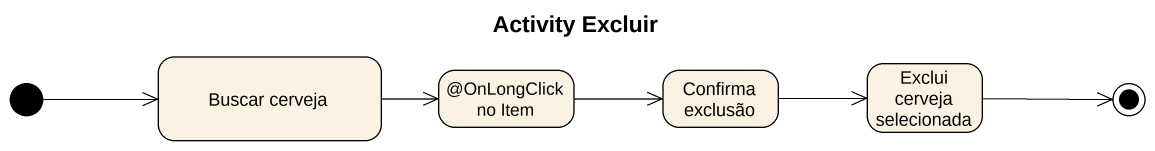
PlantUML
@startuml
title Activity Excluir
hide empty description
state "Buscar cerveja" as Buscar_cerveja
state "@OnLongClick no Item" as OnLongClick_no_Item
state "Confirma exclusão" as Confirma_exclusão
state "Exclui cerveja selecionada" as Exclui_cerveja_selecionada
[*] -right-> Buscar_cerveja
Buscar_cerveja -right-> OnLongClick_no_Item
OnLongClick_no_Item -right-> Confirma_exclusão
Confirma_exclusão -right-> Exclui_cerveja_selecionada
Exclui_cerveja_selecionada -right-> [*]
@enduml
